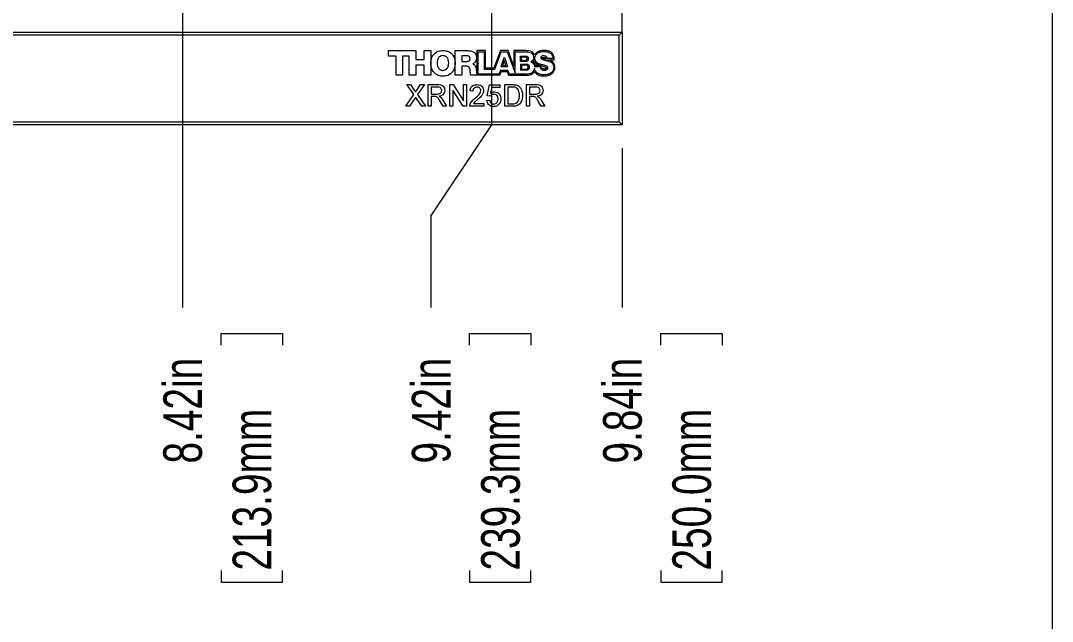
# Model space of a CAD drawing. Header units: inches. Extents: x 0.1 to 10.9, y 0 to 8.5.
# Drawn here: x 8.721 to 10.944, y 3.717 to 5.012 of the extents above; entities that cross this region are included whole.
import ezdxf

# ---------------------------------------------------------------- set-up
doc = ezdxf.new("R2010")
doc.units = ezdxf.units.IN
doc.header["$MEASUREMENT"] = 0
doc.styles.add('SLDTEXTSTYLE0', font='TXT', dxfattribs={"width": 0.75})
doc.dimstyles.new('SLDDIMSTYLE2', dxfattribs={"dimtxt": 0.083333, "dimasz": 0.125, "dimexe": 0, "dimexo": 0.0625, "dimgap": 0.020833, "dimtad": 0, "dimtih": 1, "dimtoh": 1, "dimlfac": 1.5, "dimrnd": 1e-09, "dimzin": 12, "dimdsep": 46, "dimtxsty": 'SLDTEXTSTYLE0', "dimblk1": 'NONE', "dimblk2": 'NONE', "dimsah": 1, "dimcen": 0.09, "dimadec": 0, "dimazin": 3, "dimtfac": 1, "dimtofl": 0, "dimtmove": 0, "dimatfit": 3, "dimldrblk": 'NONE', "dimfxl": 1, "dimfrac": 2, "dimtolj": 1, "dimtzin": 12, "dimarcsym": 0})

# ---------------------------------------------------------------- blocks, each defined once
blk = doc.blocks.new('_D_8')
at = {"color": 7, "linetype": 'Continuous', "lineweight": 0}
for p, q in [((9.0697, 5.37), (9.0697, 4.3936)), ((9.1528, 4.3122), (9.1528, 4.3376)), ((9.1528, 4.3376), (9.2852, 4.3376)), ((9.2852, 4.3376), (9.2852, 4.3122)), ((9.1528, 3.8269), (9.1528, 3.8015)), ((9.2852, 3.8015), (9.2852, 3.8269)), ((9.1528, 3.8015), (9.2852, 3.8015))]:
    blk.add_line(p, q, dxfattribs=at)
at = {"color": 7, "linetype": 'Continuous', "lineweight": 18, "char_height": 0.08333, "attachment_point": 1, "rotation": 90, "style": 'SLDTEXTSTYLE0'}
for s, insert in [('8.42in', (9.0285, 4.0575)), ('213.9mm', (9.1778, 3.8269))]:
    blk.add_mtext(s, dxfattribs=dict(at, insert=insert))
blk = doc.blocks.new('_None')
blk = doc.blocks.new('_D_9')
at = {"color": 7, "linetype": 'Continuous', "lineweight": 0}
for p, q in [((9.7364, 4.7873), (9.7364, 5.37)), ((9.6053, 4.5905), (9.7364, 4.7873)), ((9.6053, 4.5905), (9.6053, 4.3936)), ((9.6884, 4.3122), (9.6884, 4.3376)), ((9.6884, 4.3376), (9.8208, 4.3376)), ((9.8208, 4.3376), (9.8208, 4.3122)), ((9.6884, 3.8269), (9.6884, 3.8015)), ((9.8208, 3.8015), (9.8208, 3.8269)), ((9.6884, 3.8015), (9.8208, 3.8015))]:
    blk.add_line(p, q, dxfattribs=at)
at = {"color": 7, "linetype": 'Continuous', "lineweight": 18, "char_height": 0.08333, "attachment_point": 1, "rotation": 90, "style": 'SLDTEXTSTYLE0'}
for s, insert in [('9.42in', (9.5641, 4.0575)), ('239.3mm', (9.7134, 3.8269))]:
    blk.add_mtext(s, dxfattribs=dict(at, insert=insert))
blk = doc.blocks.new('_D_10')
at = {"color": 7, "linetype": 'Continuous', "lineweight": 0}
for p, q in [((10.0174, 4.7373), (10.0174, 4.3936)), ((10.1005, 4.3122), (10.1005, 4.3376)), ((10.1005, 4.3376), (10.2329, 4.3376)), ((10.2329, 4.3376), (10.2329, 4.3122)), ((10.1005, 3.8269), (10.1005, 3.8015)), ((10.2329, 3.8015), (10.2329, 3.8269)), ((10.1005, 3.8015), (10.2329, 3.8015))]:
    blk.add_line(p, q, dxfattribs=at)
at = {"color": 7, "linetype": 'Continuous', "lineweight": 18, "char_height": 0.08333, "attachment_point": 1, "rotation": 90, "style": 'SLDTEXTSTYLE0'}
for s, insert in [('9.84in', (9.9762, 4.0575)), ('250.0mm', (10.1255, 3.8269))]:
    blk.add_mtext(s, dxfattribs=dict(at, insert=insert))

msp = doc.modelspace()

# ---------------------------------------------------------------- linework, layer by layer
at = {"color": 7, "linetype": 'Continuous', "lineweight": 18}
for p, q in [((10.9445, 0.0356), (10.9445, 8.4506)), ((10.0174, 4.9873), (10.0174, 5.1824)), ((3.4554, 4.9873), (10.0174, 4.9873)), ((10.0107, 4.9807), (3.462, 4.9807)), ((10.0107, 4.9807), (10.0174, 4.9873)), ((10.0107, 4.794), (10.0107, 4.9807)), ((10.0174, 4.9873), (10.0174, 4.7873)), ((9.5141, 4.9472), (9.5724, 4.9472)), ((9.5141, 4.9352), (9.5141, 4.9472)), ((9.5724, 4.9472), (9.5724, 4.9278)), ((9.5908, 4.9472), (9.6047, 4.9472)), ((9.5908, 4.9278), (9.5908, 4.9472)), ((9.6047, 4.9472), (9.6047, 4.92)), ((9.6575, 4.9472), (9.6848, 4.9472)), ((9.6575, 4.9206), (9.6575, 4.9472)), ((9.7225, 4.9472), (9.7044, 4.9472)), ((9.7044, 4.9472), (9.7044, 4.8963)), ((9.7072, 4.8964), (9.7072, 4.9445)), ((9.7072, 4.9445), (9.7198, 4.9445)), ((9.7198, 4.9445), (9.7198, 4.9073)), ((9.7225, 4.9092), (9.7225, 4.9472)), ((9.7554, 4.9472), (9.741, 4.9092)), ((9.7429, 4.9073), (9.7569, 4.9445)), ((9.7718, 4.9472), (9.7554, 4.9472)), ((9.7569, 4.9445), (9.7696, 4.9445)), ((9.7696, 4.9445), (9.7866, 4.8997)), ((9.7841, 4.914), (9.7718, 4.9472)), ((9.8077, 4.9472), (9.7841, 4.9472)), ((9.7841, 4.9472), (9.7841, 4.914)), ((9.7866, 4.8997), (9.7866, 4.9445)), ((9.7866, 4.9445), (9.8092, 4.9445)), ((9.53, 4.9352), (9.5141, 4.9352)), ((9.53, 4.894), (9.53, 4.9352)), ((9.544, 4.9354), (9.544, 4.894)), ((9.5585, 4.9354), (9.544, 4.9354)), ((9.5585, 4.894), (9.5585, 4.9354)), ((9.5724, 4.9278), (9.5908, 4.9278)), ((9.5724, 4.916), (9.5724, 4.894)), ((9.5908, 4.916), (9.5724, 4.916)), ((9.5908, 4.894), (9.5908, 4.916)), ((9.6048, 4.92), (9.6047, 4.92)), ((9.6047, 4.9199), (9.6047, 4.894)), ((9.6048, 4.9199), (9.6047, 4.9199)), ((9.6575, 4.9206), (9.6575, 4.9206)), ((9.6575, 4.9205), (9.6575, 4.9205)), ((9.6575, 4.894), (9.6575, 4.9205)), ((9.6826, 4.9361), (9.6715, 4.9361)), ((9.6715, 4.9361), (9.6715, 4.9241)), ((9.6715, 4.9241), (9.6832, 4.9241)), ((9.6952, 4.9188), (9.6952, 4.9186)), ((9.7624, 4.9318), (9.7561, 4.9126)), ((9.7632, 4.9268), (9.7594, 4.9152)), ((9.7594, 4.9152), (9.7669, 4.9152)), ((9.7624, 4.9318), (9.7643, 4.9318)), ((9.7669, 4.9152), (9.7632, 4.9268)), ((9.7643, 4.9318), (9.7704, 4.9126)), ((9.7981, 4.9355), (9.8092, 4.9355)), ((9.7981, 4.9238), (9.7981, 4.9355)), ((9.8092, 4.9238), (9.7981, 4.9238)), ((9.7981, 4.9182), (9.8105, 4.9182)), ((9.7981, 4.9182), (9.7981, 4.9048)), ((9.8098, 4.9157), (9.8004, 4.9157)), ((9.8004, 4.9157), (9.8004, 4.9071)), ((9.8083, 4.9329), (9.8005, 4.9329)), ((9.8005, 4.9329), (9.8005, 4.9262)), ((9.8005, 4.9262), (9.8083, 4.9262)), ((9.8423, 4.9149), (9.8301, 4.9149)), ((9.8683, 4.9301), (9.8557, 4.9301)), ((9.8563, 4.9276), (9.871, 4.9275)), ((9.544, 4.894), (9.53, 4.894)), ((9.5724, 4.894), (9.5585, 4.894)), ((9.6047, 4.894), (9.5908, 4.894)), ((9.6715, 4.894), (9.6575, 4.894)), ((9.6715, 4.9134), (9.6715, 4.894)), ((9.6821, 4.9134), (9.6715, 4.9134)), ((9.7536, 4.894), (9.6914, 4.894)), ((9.7517, 4.8964), (9.7072, 4.8964)), ((9.7198, 4.9073), (9.7429, 4.9073)), ((9.741, 4.9092), (9.7225, 4.9092)), ((9.7554, 4.9045), (9.7517, 4.8964)), ((9.7536, 4.894), (9.7567, 4.9019)), ((9.771, 4.9045), (9.7554, 4.9045)), ((9.7704, 4.9126), (9.7561, 4.9126)), ((9.7567, 4.9019), (9.7697, 4.9019)), ((9.7697, 4.9019), (9.7727, 4.894)), ((9.7746, 4.8963), (9.771, 4.9045)), ((9.7727, 4.894), (9.8125, 4.894)), ((9.8098, 4.8963), (9.7746, 4.8963)), ((9.8105, 4.9048), (9.7981, 4.9048)), ((9.8004, 4.9071), (9.8098, 4.9071)), ((9.8285, 4.9127), (9.8405, 4.9127)), ((9.5534, 4.874), (9.5613, 4.874)), ((9.5682, 4.8524), (9.5534, 4.874)), ((9.5613, 4.874), (9.5694, 4.8622)), ((9.5749, 4.8622), (9.583, 4.874)), ((9.5911, 4.874), (9.5762, 4.8524)), ((9.583, 4.874), (9.5911, 4.874)), ((9.5991, 4.874), (9.6194, 4.874)), ((9.5991, 4.8273), (9.5991, 4.874)), ((9.6458, 4.874), (9.6528, 4.874)), ((9.6458, 4.8273), (9.6458, 4.874)), ((9.6528, 4.874), (9.6751, 4.8392)), ((9.6751, 4.874), (9.6817, 4.874)), ((9.6751, 4.8392), (9.6751, 4.874)), ((9.6817, 4.874), (9.6817, 4.8273)), ((9.7266, 4.8495), (9.7314, 4.8734)), ((9.7314, 4.8734), (9.7535, 4.8734)), ((9.7535, 4.8734), (9.7535, 4.8674)), ((9.7643, 4.874), (9.7802, 4.874)), ((9.7643, 4.8273), (9.7643, 4.874)), ((9.8109, 4.874), (9.8312, 4.874)), ((9.8109, 4.8273), (9.8109, 4.874)), ((9.551, 4.8273), (9.5682, 4.8524)), ((9.5762, 4.8524), (9.5934, 4.8273)), ((9.6196, 4.8686), (9.6057, 4.8686)), ((9.6057, 4.8686), (9.6057, 4.8537)), ((9.6057, 4.8537), (9.6182, 4.8537)), ((9.6125, 4.8483), (9.6057, 4.8483)), ((9.6057, 4.8483), (9.6057, 4.8273)), ((9.6748, 4.8273), (9.6524, 4.8621)), ((9.6524, 4.8621), (9.6524, 4.8273)), ((9.6955, 4.8602), (9.6895, 4.8608)), ((9.7326, 4.8489), (9.7266, 4.8495)), ((9.7363, 4.8674), (9.7339, 4.8553)), ((9.7535, 4.8674), (9.7363, 4.8674)), ((9.7709, 4.8686), (9.7709, 4.8327)), ((9.7803, 4.8686), (9.7709, 4.8686)), ((9.8314, 4.8686), (9.8175, 4.8686)), ((9.8175, 4.8686), (9.8175, 4.8537)), ((9.8175, 4.8537), (9.83, 4.8537)), ((9.8243, 4.8483), (9.8175, 4.8483)), ((9.8175, 4.8483), (9.8175, 4.8273)), ((9.559, 4.8273), (9.551, 4.8273)), ((9.57, 4.8434), (9.559, 4.8273)), ((9.5855, 4.8273), (9.5741, 4.8438)), ((9.5934, 4.8273), (9.5855, 4.8273)), ((9.6057, 4.8273), (9.5991, 4.8273)), ((9.6313, 4.8273), (9.6255, 4.8372)), ((9.6312, 4.8402), (9.6389, 4.8273)), ((9.6389, 4.8273), (9.6313, 4.8273)), ((9.6524, 4.8273), (9.6458, 4.8273)), ((9.6817, 4.8273), (9.6748, 4.8273)), ((9.7194, 4.8273), (9.6889, 4.8273)), ((9.6966, 4.8333), (9.7194, 4.8333)), ((9.7194, 4.8333), (9.7194, 4.8273)), ((9.726, 4.8399), (9.732, 4.8405)), ((9.781, 4.8273), (9.7643, 4.8273)), ((9.7709, 4.8327), (9.7805, 4.8327)), ((9.8175, 4.8273), (9.8109, 4.8273)), ((9.8431, 4.8273), (9.8373, 4.8372)), ((9.843, 4.8402), (9.8507, 4.8273)), ((9.8507, 4.8273), (9.8431, 4.8273)), ((10.0174, 4.7873), (3.4554, 4.7873)), ((3.462, 4.794), (10.0107, 4.794)), ((10.0107, 4.794), (10.0174, 4.7873))]:
    msp.add_line(p, q, dxfattribs=at)
for points, knots in [([(9.6048, 4.92), (9.6052, 4.9241), (9.6059, 4.9319), (9.6123, 4.9412), (9.6212, 4.9467), (9.6276, 4.9472), (9.631, 4.9475)], [0, 0, 0, 0, 0.285502, 0.550023, 0.762029, 1, 1, 1, 1]), ([(9.6311, 4.9364), (9.6295, 4.9363), (9.6267, 4.936), (9.623, 4.9337), (9.6204, 4.9302), (9.6189, 4.9257), (9.6187, 4.9223), (9.6186, 4.9206)], [0, 0, 0, 0, 0.200879, 0.378022, 0.553533, 0.77136, 1, 1, 1, 1]), ([(9.631, 4.9475), (9.6339, 4.9473), (9.6394, 4.9469), (9.6467, 4.9434), (9.6525, 4.9378), (9.6566, 4.93), (9.6572, 4.9238), (9.6575, 4.9206)], [0, 0, 0, 0, 0.204346, 0.387594, 0.56316, 0.774147, 1, 1, 1, 1]), ([(9.6435, 4.9206), (9.6434, 4.9227), (9.6431, 4.927), (9.6407, 4.9319), (9.6377, 4.9347), (9.6346, 4.9362), (9.6323, 4.9363), (9.6311, 4.9364)], [0, 0, 0, 0, 0.289137, 0.55879, 0.69586, 0.838853, 1, 1, 1, 1]), ([(9.6848, 4.9472), (9.6874, 4.947), (9.6924, 4.9467), (9.6983, 4.9438), (9.7016, 4.9401), (9.7033, 4.9364), (9.7035, 4.9336), (9.7036, 4.9322)], [0, 0, 0, 0, 0.288451, 0.557374, 0.694678, 0.838281, 1, 1, 1, 1]), ([(9.8284, 4.9375), (9.8278, 4.9388), (9.8264, 4.9416), (9.8225, 4.9451), (9.8158, 4.9469), (9.8107, 4.9471), (9.8077, 4.9472)], [0, 0, 0, 0, 0.172596, 0.380101, 0.623633, 1, 1, 1, 1]), ([(9.8092, 4.9445), (9.8113, 4.9445), (9.8153, 4.9444), (9.8202, 4.943), (9.8233, 4.9408), (9.8252, 4.9386), (9.8264, 4.9358), (9.8265, 4.9336), (9.8266, 4.9325)], [0, 0, 0, 0, 0.2596133, 0.5042935, 0.6194949, 0.734392, 0.8575073, 1, 1, 1, 1]), ([(9.8488, 4.9477), (9.8458, 4.9475), (9.8406, 4.9471), (9.8344, 4.9441), (9.8305, 4.9408), (9.8291, 4.9386), (9.8284, 4.9375)], [0, 0, 0, 0, 0.370413, 0.659867, 0.84661, 1, 1, 1, 1]), ([(9.8293, 4.9309), (9.8294, 4.9322), (9.8296, 4.9345), (9.8314, 4.9387), (9.8357, 4.9426), (9.8421, 4.9451), (9.8467, 4.9454), (9.849, 4.9455)], [0, 0, 0, 0, 0.134679, 0.257286, 0.494977, 0.745543, 1, 1, 1, 1]), ([(9.871, 4.9275), (9.8709, 4.9299), (9.8707, 4.9351), (9.8677, 4.9411), (9.8636, 4.9445), (9.8596, 4.9463), (9.8546, 4.9475), (9.8509, 4.9476), (9.8488, 4.9477)], [0, 0, 0, 0, 0.211166, 0.446808, 0.552781, 0.674848, 0.821169, 1, 1, 1, 1]), ([(9.849, 4.9455), (9.8516, 4.9453), (9.8568, 4.945), (9.8627, 4.9419), (9.8662, 4.9381), (9.868, 4.9344), (9.8682, 4.9316), (9.8683, 4.9301)], [0, 0, 0, 0, 0.287197, 0.558239, 0.696739, 0.840355, 1, 1, 1, 1]), ([(9.6311, 4.8921), (9.6282, 4.8923), (9.6227, 4.8927), (9.6153, 4.8964), (9.6095, 4.9023), (9.6055, 4.9104), (9.605, 4.9167), (9.6048, 4.9199)], [0, 0, 0, 0, 0.203845, 0.386498, 0.561783, 0.773096, 1, 1, 1, 1]), ([(9.6186, 4.9206), (9.6188, 4.9184), (9.619, 4.9142), (9.6214, 4.9092), (9.6245, 4.9064), (9.6275, 4.905), (9.6298, 4.9048), (9.6311, 4.9047)], [0, 0, 0, 0, 0.289123, 0.558793, 0.695872, 0.838864, 1, 1, 1, 1]), ([(9.6311, 4.9047), (9.6326, 4.9049), (9.6355, 4.9051), (9.6391, 4.9074), (9.6417, 4.911), (9.6432, 4.9155), (9.6434, 4.9188), (9.6435, 4.9206)], [0, 0, 0, 0, 0.2008908, 0.3780365, 0.5535498, 0.7713747, 1, 1, 1, 1]), ([(9.6575, 4.9205), (9.6572, 4.9163), (9.6566, 4.9083), (9.6502, 4.8987), (9.6412, 4.893), (9.6346, 4.8924), (9.6311, 4.8921)], [0, 0, 0, 0, 0.286668, 0.551232, 0.762619, 1, 1, 1, 1]), ([(9.6896, 4.9303), (9.6896, 4.931), (9.6895, 4.9323), (9.6885, 4.934), (9.687, 4.9352), (9.685, 4.936), (9.6834, 4.9361), (9.6826, 4.9361)], [0, 0, 0, 0, 0.197029, 0.371432, 0.543408, 0.760308, 1, 1, 1, 1]), ([(9.6832, 4.9241), (9.6839, 4.9241), (9.6852, 4.9242), (9.6871, 4.9249), (9.6885, 4.9261), (9.6895, 4.928), (9.6896, 4.9295), (9.6896, 4.9303)], [0, 0, 0, 0, 0.211129, 0.392706, 0.559913, 0.763436, 1, 1, 1, 1]), ([(9.7036, 4.9322), (9.7035, 4.9306), (9.7032, 4.9274), (9.7013, 4.9235), (9.6986, 4.9204), (9.6963, 4.9193), (9.6952, 4.9188)], [0, 0, 0, 0, 0.282913, 0.557634, 0.773566, 1, 1, 1, 1]), ([(9.6952, 4.9186), (9.6966, 4.918), (9.6994, 4.9169), (9.7021, 4.912), (9.7026, 4.9082), (9.703, 4.9059)], [0, 0, 0, 0, 0.2801072, 0.5557636, 1, 1, 1, 1]), ([(9.8124, 4.9295), (9.8124, 4.9299), (9.8123, 4.9307), (9.8118, 4.9317), (9.8108, 4.9324), (9.8097, 4.9328), (9.8088, 4.9329), (9.8083, 4.9329)], [0, 0, 0, 0, 0.210866, 0.389596, 0.561335, 0.77364, 1, 1, 1, 1]), ([(9.8083, 4.9262), (9.8088, 4.9262), (9.8099, 4.9263), (9.8111, 4.9269), (9.8119, 4.9277), (9.8124, 4.9285), (9.8124, 4.9292), (9.8124, 4.9295)], [0, 0, 0, 0, 0.2631781, 0.5362228, 0.6796343, 0.8298666, 1, 1, 1, 1]), ([(9.8092, 4.9355), (9.8101, 4.9354), (9.8117, 4.9353), (9.8136, 4.9342), (9.8146, 4.9327), (9.8151, 4.9313), (9.8151, 4.9302), (9.8151, 4.9296)], [0, 0, 0, 0, 0.262638, 0.514536, 0.654613, 0.812515, 1, 1, 1, 1]), ([(9.8151, 4.9296), (9.8151, 4.9289), (9.815, 4.9275), (9.8141, 4.9258), (9.8127, 4.9246), (9.811, 4.9239), (9.8098, 4.9238), (9.8092, 4.9238)], [0, 0, 0, 0, 0.233634, 0.429534, 0.609083, 0.811503, 1, 1, 1, 1]), ([(9.8147, 4.9114), (9.8147, 4.9119), (9.8146, 4.9129), (9.8139, 4.9142), (9.8128, 4.9151), (9.8114, 4.9156), (9.8103, 4.9157), (9.8098, 4.9157)], [0, 0, 0, 0, 0.219171, 0.402032, 0.573212, 0.780589, 1, 1, 1, 1]), ([(9.8105, 4.9182), (9.8114, 4.9182), (9.8132, 4.918), (9.8153, 4.9167), (9.8164, 4.9151), (9.8169, 4.9134), (9.817, 4.9121), (9.817, 4.9115)], [0, 0, 0, 0, 0.258004, 0.507896, 0.648867, 0.809076, 1, 1, 1, 1]), ([(9.8266, 4.9325), (9.8265, 4.9313), (9.8263, 4.9291), (9.8242, 4.9254), (9.8218, 4.9238), (9.8202, 4.9228)], [0, 0, 0, 0, 0.2846634, 0.5591516, 1, 1, 1, 1]), ([(9.8202, 4.9228), (9.8215, 4.9223), (9.8239, 4.9214), (9.8264, 4.9187), (9.828, 4.9157), (9.8283, 4.9137), (9.8285, 4.9127)], [0, 0, 0, 0, 0.285153, 0.557728, 0.774206, 1, 1, 1, 1]), ([(9.825, 4.923), (9.8257, 4.9237), (9.8269, 4.9249), (9.8276, 4.9266), (9.828, 4.9273)], [0, 0, 0, 0, 0.531692, 1, 1, 1, 1]), ([(9.8301, 4.9149), (9.83, 4.9159), (9.8297, 4.9179), (9.8278, 4.9207), (9.826, 4.9222), (9.825, 4.923)], [0, 0, 0, 0, 0.3010187, 0.5986385, 1, 1, 1, 1]), ([(9.828, 4.9273), (9.8282, 4.9258), (9.8287, 4.9227), (9.833, 4.9181), (9.8372, 4.9166), (9.8399, 4.9156)], [0, 0, 0, 0, 0.25479, 0.522987, 1, 1, 1, 1]), ([(9.8435, 4.9171), (9.8415, 4.9177), (9.8378, 4.9188), (9.8334, 4.9214), (9.8309, 4.9245), (9.8296, 4.9275), (9.8294, 4.9298), (9.8293, 4.9309)], [0, 0, 0, 0, 0.281262, 0.550865, 0.689312, 0.834742, 1, 1, 1, 1]), ([(9.8399, 4.9156), (9.8403, 4.9154), (9.8411, 4.9152), (9.8419, 4.915), (9.8423, 4.9149)], [0, 0, 0, 0, 0.55694, 1, 1, 1, 1]), ([(9.848, 4.9359), (9.8466, 4.9358), (9.8445, 4.9356), (9.8426, 4.934), (9.842, 4.9328), (9.8419, 4.9321), (9.8419, 4.9318)], [0, 0, 0, 0, 0.508339, 0.744846, 0.865693, 1, 1, 1, 1]), ([(9.8419, 4.9318), (9.842, 4.9313), (9.8421, 4.9304), (9.8436, 4.9289), (9.8483, 4.9271), (9.8526, 4.9262), (9.8559, 4.9254)], [0, 0, 0, 0, 0.080263, 0.164107, 0.382413, 1, 1, 1, 1]), ([(9.8473, 4.908), (9.8468, 4.9082), (9.8457, 4.9085), (9.8444, 4.9093), (9.8435, 4.9102), (9.8426, 4.912), (9.8426, 4.9136), (9.8426, 4.9148)], [0, 0, 0, 0, 0.198373, 0.356661, 0.48918, 0.610042, 1, 1, 1, 1]), ([(9.8426, 4.9148), (9.8453, 4.914), (9.849, 4.9129), (9.8527, 4.9113), (9.8538, 4.9105), (9.8541, 4.9102), (9.8542, 4.91), (9.8541, 4.9099), (9.8541, 4.9098)], [0, 0, 0, 0, 0.664568, 0.889211, 0.957686, 0.973941, 0.987622, 1, 1, 1, 1]), ([(9.8573, 4.9101), (9.8572, 4.9106), (9.8571, 4.9116), (9.8557, 4.9133), (9.851, 4.9154), (9.8467, 4.9164), (9.8435, 4.9171)], [0, 0, 0, 0, 0.089597, 0.178615, 0.397079, 1, 1, 1, 1]), ([(9.8446, 4.9317), (9.8446, 4.9317), (9.8446, 4.9317), (9.8447, 4.9318), (9.8448, 4.932), (9.8453, 4.9322), (9.8467, 4.9326), (9.848, 4.9326), (9.8489, 4.9327)], [0, 0, 0, 0, 0.01741, 0.036526, 0.058712, 0.147402, 0.41052, 1, 1, 1, 1]), ([(9.8531, 4.9283), (9.8508, 4.9287), (9.8483, 4.9293), (9.8456, 4.9303), (9.845, 4.9307), (9.8447, 4.9311), (9.8446, 4.9315), (9.8446, 4.9317)], [0, 0, 0, 0, 0.734046, 0.826977, 0.895049, 0.948098, 1, 1, 1, 1]), ([(9.8557, 4.9301), (9.8557, 4.9306), (9.8557, 4.9315), (9.8552, 4.9328), (9.8544, 4.9339), (9.853, 4.9349), (9.8508, 4.9357), (9.8489, 4.9358), (9.848, 4.9359)], [0, 0, 0, 0, 0.13742, 0.258595, 0.373661, 0.490016, 0.737396, 1, 1, 1, 1]), ([(9.8489, 4.9327), (9.8494, 4.9326), (9.8502, 4.9326), (9.8513, 4.9324), (9.8522, 4.932), (9.8528, 4.9312), (9.8529, 4.9306), (9.853, 4.9303)], [0, 0, 0, 0, 0.269685, 0.474987, 0.635133, 0.804361, 1, 1, 1, 1]), ([(9.853, 4.9303), (9.853, 4.9299), (9.8531, 4.9292), (9.8531, 4.9286), (9.8531, 4.9283)], [0, 0, 0, 0, 0.517445, 1, 1, 1, 1]), ([(9.8559, 4.9254), (9.8578, 4.9248), (9.8616, 4.9237), (9.8663, 4.9208), (9.8694, 4.9165), (9.8697, 4.9133), (9.8698, 4.9116)], [0, 0, 0, 0, 0.283784, 0.553722, 0.762442, 1, 1, 1, 1]), ([(9.8567, 4.9275), (9.8566, 4.9275), (9.8565, 4.9275), (9.8563, 4.9276), (9.8563, 4.9276)], [0, 0, 0, 0, 0.558105, 1, 1, 1, 1]), ([(9.8724, 4.9107), (9.8723, 4.9125), (9.8721, 4.9157), (9.8702, 4.92), (9.8669, 4.9234), (9.8623, 4.9259), (9.8586, 4.9269), (9.8567, 4.9275)], [0, 0, 0, 0, 0.2081937, 0.3823855, 0.547555, 0.7576294, 1, 1, 1, 1]), ([(9.6898, 4.9025), (9.6897, 4.9051), (9.6894, 4.9083), (9.6873, 4.9114), (9.686, 4.9126), (9.6842, 4.9133), (9.6828, 4.9134), (9.6821, 4.9134)], [0, 0, 0, 0, 0.5052307, 0.6180493, 0.7309228, 0.8540518, 1, 1, 1, 1]), ([(9.6914, 4.894), (9.6911, 4.8947), (9.6905, 4.8963), (9.6901, 4.8992), (9.6899, 4.9013), (9.6898, 4.9025)], [0, 0, 0, 0, 0.264101, 0.593094, 1, 1, 1, 1]), ([(9.703, 4.9059), (9.7031, 4.9042), (9.7033, 4.901), (9.704, 4.8979), (9.7044, 4.8963)], [0, 0, 0, 0, 0.508019, 1, 1, 1, 1]), ([(9.8098, 4.9071), (9.8104, 4.9071), (9.8117, 4.9072), (9.8132, 4.908), (9.8141, 4.909), (9.8146, 4.9101), (9.8147, 4.9109), (9.8147, 4.9114)], [0, 0, 0, 0, 0.255403, 0.523999, 0.668505, 0.822947, 1, 1, 1, 1]), ([(9.8283, 4.9087), (9.828, 4.9072), (9.8273, 4.9042), (9.8246, 4.9006), (9.8206, 4.8981), (9.8156, 4.8966), (9.8118, 4.8964), (9.8098, 4.8963)], [0, 0, 0, 0, 0.192428, 0.364898, 0.537621, 0.757448, 1, 1, 1, 1]), ([(9.817, 4.9115), (9.817, 4.9106), (9.8169, 4.9091), (9.8158, 4.9071), (9.8143, 4.9058), (9.8125, 4.9049), (9.8111, 4.9048), (9.8105, 4.9048)], [0, 0, 0, 0, 0.2378891, 0.4358259, 0.6150043, 0.8148649, 1, 1, 1, 1]), ([(9.8125, 4.894), (9.8145, 4.8942), (9.8183, 4.8945), (9.8229, 4.8965), (9.8265, 4.8992), (9.8277, 4.9014), (9.8283, 4.9024)], [0, 0, 0, 0, 0.310425, 0.600069, 0.808012, 1, 1, 1, 1]), ([(9.8489, 4.8949), (9.8462, 4.8951), (9.8411, 4.8954), (9.8346, 4.8985), (9.8301, 4.9031), (9.8289, 4.9068), (9.8283, 4.9087)], [0, 0, 0, 0, 0.296066, 0.570524, 0.779216, 1, 1, 1, 1]), ([(9.8283, 4.9024), (9.8288, 4.9015), (9.8298, 4.8994), (9.8326, 4.8969), (9.8367, 4.8945), (9.8426, 4.8928), (9.8473, 4.8926), (9.8498, 4.8925)], [0, 0, 0, 0, 0.126617, 0.273245, 0.446193, 0.693435, 1, 1, 1, 1]), ([(9.8405, 4.9127), (9.8406, 4.9117), (9.8408, 4.91), (9.8419, 4.9078), (9.8438, 4.9062), (9.8465, 4.9053), (9.8485, 4.9052), (9.8496, 4.9052)], [0, 0, 0, 0, 0.210708, 0.385024, 0.548448, 0.756707, 1, 1, 1, 1]), ([(9.8541, 4.9098), (9.8541, 4.9096), (9.8539, 4.909), (9.8535, 4.9084), (9.8529, 4.9079), (9.8521, 4.9075), (9.8508, 4.9074), (9.8492, 4.9076), (9.848, 4.9079), (9.8473, 4.908)], [0, 0, 0, 0, 0.105866, 0.200197, 0.290612, 0.387171, 0.541966, 0.742417, 1, 1, 1, 1]), ([(9.8698, 4.9116), (9.8697, 4.9095), (9.8694, 4.9057), (9.8663, 4.9008), (9.8616, 4.8973), (9.8556, 4.8953), (9.8512, 4.895), (9.8489, 4.8949)], [0, 0, 0, 0, 0.202997, 0.380347, 0.554846, 0.771411, 1, 1, 1, 1]), ([(9.8496, 4.9052), (9.8505, 4.9052), (9.8523, 4.9053), (9.8548, 4.9061), (9.8565, 4.9074), (9.8572, 4.9089), (9.8573, 4.9097), (9.8573, 4.9101)], [0, 0, 0, 0, 0.277056, 0.534545, 0.763848, 0.877102, 1, 1, 1, 1]), ([(9.8498, 4.8925), (9.8532, 4.8928), (9.8596, 4.8934), (9.8671, 4.898), (9.8716, 4.9041), (9.8721, 4.9085), (9.8724, 4.9107)], [0, 0, 0, 0, 0.314908, 0.592703, 0.795763, 1, 1, 1, 1]), ([(9.6194, 4.874), (9.6215, 4.874), (9.6258, 4.8739), (9.6316, 4.8714), (9.6345, 4.8665), (9.6349, 4.8631), (9.635, 4.8614)], [0, 0, 0, 0, 0.2816823, 0.5592259, 0.7794058, 1, 1, 1, 1]), ([(9.6895, 4.8608), (9.6898, 4.8629), (9.6905, 4.867), (9.6945, 4.8716), (9.6995, 4.8737), (9.7028, 4.8739), (9.7044, 4.874)], [0, 0, 0, 0, 0.280256, 0.558866, 0.779117, 1, 1, 1, 1]), ([(9.7044, 4.874), (9.7065, 4.8739), (9.7105, 4.8736), (9.7154, 4.8703), (9.7184, 4.8659), (9.7187, 4.8627), (9.7188, 4.8611)], [0, 0, 0, 0, 0.280492, 0.559664, 0.7797671, 1, 1, 1, 1]), ([(9.7802, 4.874), (9.7818, 4.874), (9.7845, 4.874), (9.7873, 4.8735), (9.7885, 4.8733)], [0, 0, 0, 0, 0.560159, 1, 1, 1, 1]), ([(9.7885, 4.8733), (9.7899, 4.8729), (9.7923, 4.8722), (9.7944, 4.8707), (9.7953, 4.87)], [0, 0, 0, 0, 0.559847, 1, 1, 1, 1]), ([(9.7953, 4.87), (9.7966, 4.8686), (9.7994, 4.8657), (9.802, 4.8591), (9.8024, 4.854), (9.8026, 4.8509)], [0, 0, 0, 0, 0.279769, 0.559929, 1, 1, 1, 1]), ([(9.8312, 4.874), (9.8333, 4.874), (9.8376, 4.8739), (9.8434, 4.8714), (9.8463, 4.8665), (9.8467, 4.8631), (9.8468, 4.8614)], [0, 0, 0, 0, 0.281682, 0.559226, 0.779406, 1, 1, 1, 1]), ([(9.5694, 4.8622), (9.57, 4.8614), (9.5707, 4.8603), (9.5716, 4.8588), (9.5718, 4.8581), (9.5718, 4.8577)], [0, 0, 0, 0, 0.5612714, 0.7817926, 1, 1, 1, 1]), ([(9.5718, 4.8577), (9.5724, 4.8586), (9.5734, 4.86), (9.5744, 4.8615), (9.5749, 4.8622)], [0, 0, 0, 0, 0.56, 1, 1, 1, 1]), ([(9.6157, 4.8481), (9.6151, 4.8481), (9.614, 4.8483), (9.6129, 4.8483), (9.6125, 4.8483)], [0, 0, 0, 0, 0.559853, 1, 1, 1, 1]), ([(9.6255, 4.8372), (9.6241, 4.8396), (9.6221, 4.8429), (9.6188, 4.8468), (9.6167, 4.8477), (9.6157, 4.8481)], [0, 0, 0, 0, 0.560827, 0.78071, 1, 1, 1, 1]), ([(9.6182, 4.8537), (9.6196, 4.8537), (9.6223, 4.8537), (9.626, 4.855), (9.6281, 4.8581), (9.6283, 4.8602), (9.6285, 4.8613)], [0, 0, 0, 0, 0.281533, 0.560337, 0.779927, 1, 1, 1, 1]), ([(9.6285, 4.8613), (9.6283, 4.8625), (9.628, 4.8649), (9.6248, 4.8683), (9.6216, 4.8685), (9.6196, 4.8686)], [0, 0, 0, 0, 0.280425, 0.559989, 1, 1, 1, 1]), ([(9.635, 4.8614), (9.6349, 4.8596), (9.6345, 4.856), (9.6302, 4.8506), (9.6255, 4.8495), (9.6227, 4.8489)], [0, 0, 0, 0, 0.280525, 0.560523, 1, 1, 1, 1]), ([(9.6227, 4.8489), (9.6234, 4.8485), (9.6247, 4.8479), (9.6258, 4.847), (9.6263, 4.8466)], [0, 0, 0, 0, 0.56014, 1, 1, 1, 1]), ([(9.7043, 4.8686), (9.703, 4.8685), (9.7004, 4.8683), (9.6973, 4.8662), (9.6957, 4.8633), (9.6955, 4.8612), (9.6955, 4.8602)], [0, 0, 0, 0, 0.280431, 0.55946, 0.779357, 1, 1, 1, 1]), ([(9.7003, 4.8448), (9.7033, 4.8473), (9.7074, 4.8509), (9.712, 4.8564), (9.7125, 4.8595), (9.7128, 4.8611)], [0, 0, 0, 0, 0.561302, 0.781371, 1, 1, 1, 1]), ([(9.7128, 4.8611), (9.7127, 4.8622), (9.7123, 4.8646), (9.7099, 4.8671), (9.7071, 4.8684), (9.7053, 4.8686), (9.7043, 4.8686)], [0, 0, 0, 0, 0.2790686, 0.5585904, 0.779053, 1, 1, 1, 1]), ([(9.7188, 4.8611), (9.7185, 4.8589), (9.7179, 4.8544), (9.7128, 4.848), (9.7085, 4.8442), (9.7059, 4.842)], [0, 0, 0, 0, 0.278756, 0.558831, 1, 1, 1, 1]), ([(9.7405, 4.8531), (9.7397, 4.853), (9.7379, 4.8529), (9.7349, 4.8517), (9.7335, 4.8499), (9.7326, 4.8489)], [0, 0, 0, 0, 0.28088, 0.56114, 1, 1, 1, 1]), ([(9.7339, 4.8553), (9.7353, 4.8563), (9.7378, 4.858), (9.7409, 4.8583), (9.7422, 4.8584)], [0, 0, 0, 0, 0.5599388, 1, 1, 1, 1]), ([(9.7499, 4.843), (9.7498, 4.8444), (9.7496, 4.8474), (9.7474, 4.851), (9.744, 4.8528), (9.7417, 4.853), (9.7405, 4.8531)], [0, 0, 0, 0, 0.280653, 0.559595, 0.77929, 1, 1, 1, 1]), ([(9.7422, 4.8584), (9.7443, 4.8582), (9.7486, 4.8576), (9.7531, 4.8533), (9.7556, 4.8484), (9.7558, 4.845), (9.7559, 4.8433)], [0, 0, 0, 0, 0.2791745, 0.5587432, 0.7791568, 1, 1, 1, 1]), ([(9.788, 4.8676), (9.7866, 4.868), (9.7841, 4.8686), (9.7815, 4.8686), (9.7803, 4.8686)], [0, 0, 0, 0, 0.559255, 1, 1, 1, 1]), ([(9.8026, 4.8509), (9.8023, 4.8475), (9.8019, 4.8407), (9.7971, 4.8319), (9.789, 4.8277), (9.7837, 4.8274), (9.781, 4.8273)], [0, 0, 0, 0, 0.280837, 0.559956, 0.779064, 1, 1, 1, 1]), ([(9.796, 4.851), (9.7958, 4.8547), (9.7955, 4.8599), (9.7918, 4.8655), (9.7893, 4.8669), (9.788, 4.8676)], [0, 0, 0, 0, 0.559165, 0.780045, 1, 1, 1, 1]), ([(9.7915, 4.836), (9.7931, 4.8386), (9.7959, 4.8432), (9.7959, 4.8486), (9.796, 4.851)], [0, 0, 0, 0, 0.557459, 1, 1, 1, 1]), ([(9.8275, 4.8481), (9.8269, 4.8481), (9.8258, 4.8483), (9.8247, 4.8483), (9.8243, 4.8483)], [0, 0, 0, 0, 0.559853, 1, 1, 1, 1]), ([(9.8373, 4.8372), (9.8359, 4.8396), (9.8339, 4.8429), (9.8306, 4.8468), (9.8285, 4.8477), (9.8275, 4.8481)], [0, 0, 0, 0, 0.5608266, 0.7807095, 1, 1, 1, 1]), ([(9.83, 4.8537), (9.8314, 4.8537), (9.8341, 4.8537), (9.8378, 4.855), (9.8399, 4.8581), (9.8401, 4.8602), (9.8403, 4.8613)], [0, 0, 0, 0, 0.2815326, 0.5603368, 0.7799273, 1, 1, 1, 1]), ([(9.8403, 4.8613), (9.8401, 4.8625), (9.8398, 4.8649), (9.8366, 4.8683), (9.8334, 4.8685), (9.8314, 4.8686)], [0, 0, 0, 0, 0.280425, 0.559989, 1, 1, 1, 1]), ([(9.8468, 4.8614), (9.8466, 4.8596), (9.8463, 4.856), (9.842, 4.8506), (9.8373, 4.8495), (9.8345, 4.8489)], [0, 0, 0, 0, 0.280525, 0.560523, 1, 1, 1, 1]), ([(9.8345, 4.8489), (9.8352, 4.8485), (9.8365, 4.8479), (9.8376, 4.847), (9.8381, 4.8466)], [0, 0, 0, 0, 0.5601403, 1, 1, 1, 1]), ([(9.5722, 4.8466), (9.5718, 4.846), (9.5711, 4.8449), (9.5704, 4.8439), (9.57, 4.8434)], [0, 0, 0, 0, 0.560002, 1, 1, 1, 1]), ([(9.5741, 4.8438), (9.5738, 4.8443), (9.5731, 4.8453), (9.5725, 4.8462), (9.5722, 4.8466)], [0, 0, 0, 0, 0.56, 1, 1, 1, 1]), ([(9.6263, 4.8466), (9.6273, 4.8455), (9.6292, 4.8435), (9.6306, 4.8412), (9.6312, 4.8402)], [0, 0, 0, 0, 0.559794, 1, 1, 1, 1]), ([(9.6889, 4.8273), (9.6889, 4.8281), (9.6889, 4.8295), (9.6893, 4.8309), (9.6895, 4.8315)], [0, 0, 0, 0, 0.559966, 1, 1, 1, 1]), ([(9.6895, 4.8315), (9.691, 4.8344), (9.6937, 4.8396), (9.6983, 4.8432), (9.7003, 4.8448)], [0, 0, 0, 0, 0.558368, 1, 1, 1, 1]), ([(9.7059, 4.842), (9.7047, 4.841), (9.7029, 4.8395), (9.7004, 4.8374), (9.6983, 4.8355), (9.6971, 4.8341), (9.6966, 4.8333)], [0, 0, 0, 0, 0.340043, 0.560064, 0.780067, 1, 1, 1, 1]), ([(9.7405, 4.8267), (9.7384, 4.8269), (9.7344, 4.8272), (9.7296, 4.8307), (9.7267, 4.8351), (9.7262, 4.8383), (9.726, 4.8399)], [0, 0, 0, 0, 0.28005, 0.559264, 0.779421, 1, 1, 1, 1]), ([(9.732, 4.8405), (9.7322, 4.8393), (9.7327, 4.8368), (9.7347, 4.8339), (9.7376, 4.8323), (9.7395, 4.8322), (9.7405, 4.8321)], [0, 0, 0, 0, 0.280714, 0.559926, 0.779622, 1, 1, 1, 1]), ([(9.7405, 4.8321), (9.7421, 4.8323), (9.7451, 4.8326), (9.7483, 4.8358), (9.7497, 4.8394), (9.7499, 4.8418), (9.7499, 4.843)], [0, 0, 0, 0, 0.279515, 0.558288, 0.778902, 1, 1, 1, 1]), ([(9.7523, 4.8324), (9.7505, 4.8305), (9.7472, 4.8272), (9.7425, 4.8269), (9.7405, 4.8267)], [0, 0, 0, 0, 0.558446, 1, 1, 1, 1]), ([(9.7559, 4.8433), (9.7557, 4.8411), (9.7554, 4.8372), (9.7533, 4.8338), (9.7523, 4.8324)], [0, 0, 0, 0, 0.559726, 1, 1, 1, 1]), ([(9.7805, 4.8327), (9.7827, 4.8327), (9.7868, 4.8327), (9.7901, 4.835), (9.7915, 4.836)], [0, 0, 0, 0, 0.561818, 1, 1, 1, 1]), ([(9.8381, 4.8466), (9.8391, 4.8455), (9.841, 4.8435), (9.8424, 4.8412), (9.843, 4.8402)], [0, 0, 0, 0, 0.559794, 1, 1, 1, 1])]:
    msp.add_open_spline(points, degree=3, knots=knots, dxfattribs=at)

# ---------------------------------------------------------------- dimensions: what is measured, and where the dimension line sits
for feature_location, offset, picture, middle in [((9.0697, 5.42), (0, -1.0264), '_D_8', (9.0697, 4.0696)), ((9.7364, 5.42), (-0.1311, -1.0264), '_D_9', (9.6053, 4.0696)), ((10.0174, 4.7873), (0, -0.3937), '_D_10', (10.0174, 4.0696))]:
    dim = msp.add_ordinate_dim(feature_location=feature_location, offset=offset, dtype=1, origin=(3.4554, 4.7873), dimstyle='SLDDIMSTYLE2', dxfattribs=at)
    dim.commit()
    dim.dimension.update_dxf_attribs({"geometry": picture, "text_midpoint": middle})

doc.saveas('drawing.dxf')
